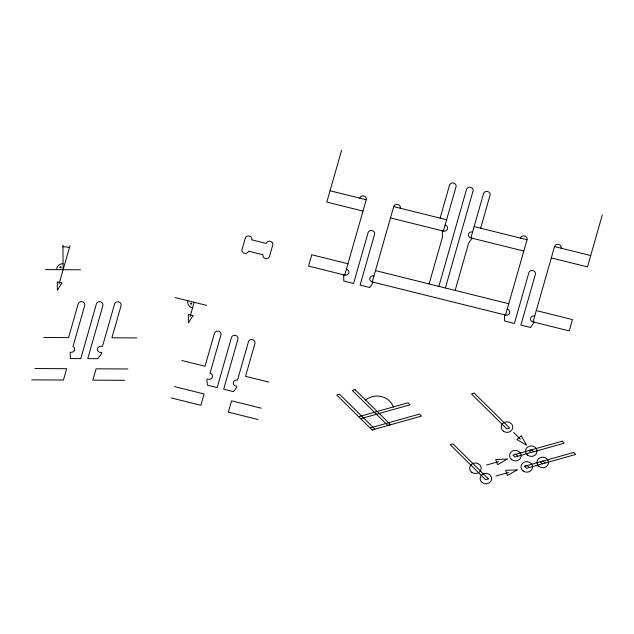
<?xml version="1.0" encoding="UTF-8"?>
<svg xmlns="http://www.w3.org/2000/svg" width="634" height="634" viewBox="0 0 634 634"><rect width="100%" height="100%" fill="white"/><g stroke="black" fill="none" stroke-linecap="round" stroke-linejoin="round"><path stroke-width="0.95" d="M59.089 283.866L63.123 269.704L62.917 245.065M63.241 269.307L69.962 245.746M190.145 316.445L194.186 302.291M341.631 150.139L326.811 202.088L362.989 211.082M343.644 274.815L343.802 281.052L353.574 283.477L368.045 232.749A3.368 3.067 4 0 1 372.15 230.594A3.368 3.067 4 0 1 374.559 234.366L360.088 285.102L369.86 287.527L373.323 282.193M347.963 263.76L311.785 254.765L308.56 266.09L344.73 275.085L366.222 199.758A3.368 3.067 4 0 0 363.805 195.985A3.368 3.067 4 0 0 359.708 198.141M507.24 309.138A3.368 3.067 4 0 1 509.649 312.911A3.368 3.067 4 0 1 505.544 315.066L372.237 281.924L393.722 206.597A3.368 3.067 4 0 1 397.827 204.441A3.368 3.067 4 0 1 400.236 208.214M440.115 218.128L449.506 185.207A3.368 3.067 4 0 1 453.611 183.052A3.368 3.067 4 0 1 456.02 186.824L443.396 231.077L390.489 217.922M442.31 230.808L442.469 237.037L429.091 283.929M438.863 286.362L466.513 189.431A3.368 3.067 4 0 1 470.618 187.284A3.368 3.067 4 0 1 473.027 191.056L445.377 287.979M455.149 290.412L468.526 243.519L471.981 238.178M523.803 251.064L470.896 237.908L483.52 193.663A3.368 3.067 4 0 1 487.625 191.508A3.368 3.067 4 0 1 490.034 195.28L480.643 228.208M504.458 314.797L504.616 321.034L514.388 323.459L528.859 272.731A3.368 3.067 4 0 1 532.964 270.575A3.368 3.067 4 0 1 535.373 274.348L520.902 325.083L530.674 327.509L534.137 322.175M505.544 315.066L527.036 239.739A3.368 3.067 4 0 0 524.627 235.967A3.368 3.067 4 0 0 520.522 238.122M536.277 310.581L572.454 319.576L569.221 330.9L533.051 321.906L554.536 246.578A3.368 3.067 4 0 1 558.641 244.423A3.368 3.067 4 0 1 561.05 248.195M602.3 214.95L587.48 266.898L551.303 257.903M372.126 429.955L374.94 429.163L339.547 394.237L336.733 395.022L372.126 429.955L421.444 416.086L419.423 414.097L370.113 427.966M358.685 416.689L407.995 402.82L410.008 404.809L360.746 418.67M486.69 464.999L498.601 461.647M524.373 466.315L573.683 452.446L575.704 454.435L526.386 468.312L524.373 466.315L527.179 465.53L529.192 467.52M495.994 475.991L508.531 472.457M45.41 269.624L80.542 269.783M43.786 337.502L68.559 337.621L78.18 303.9A3.368 3.067 4 0 1 82.277 301.744A3.368 3.067 4 0 1 84.694 305.517L72.973 346.6L74.226 347.717L74.677 349.112A3.519 3.21 4 0 1 74.154 350.943L72.522 352.147L70.176 352.322L70.334 358.559L80.787 358.606L96.368 303.979A3.368 3.067 4 0 1 100.473 301.832A3.368 3.067 4 0 1 102.882 305.604L87.754 358.638L97.794 358.678L101.583 353.645L101.915 352.464L100.751 352.464A3.368 3.067 4 0 1 97.367 349.374A3.368 3.067 4 0 1 100.703 346.315L102.502 346.322L114.556 304.066A3.368 3.067 4 0 1 118.661 301.911A3.368 3.067 4 0 1 121.07 305.683L111.909 337.811L136.682 337.922M34.933 368.544L66.673 368.687L63.44 380.012L31.7 379.869M127.83 368.964L96.083 368.822L92.857 380.146L124.597 380.289M330.045 190.763L366.222 199.758M393.722 206.597L446.629 219.752M474.129 226.584L527.036 239.739M554.536 246.578L590.714 255.573M375.463 270.599L508.777 303.741M175.111 297.552L206.732 305.414M181.863 360.5L205.028 366.254L214.419 333.333A3.368 3.067 4 0 1 218.524 331.178A3.368 3.067 4 0 1 220.933 334.95L210.005 373.275A3.368 3.067 4 0 1 212.414 377.048A3.368 3.067 4 0 1 208.317 379.203L207.231 378.934L206.89 380.107L207.389 385.171L217.153 387.596L231.426 337.565A3.368 3.067 4 0 1 235.531 335.41A3.368 3.067 4 0 1 237.94 339.182L223.667 389.213L233.439 391.646L236.569 387.485L236.902 386.312L235.816 386.043A3.368 3.067 4 0 1 233.407 382.27A3.368 3.067 4 0 1 237.504 380.115L248.441 341.789A3.368 3.067 4 0 1 252.538 339.634A3.368 3.067 4 0 1 254.947 343.406L245.556 376.334L268.721 382.096M174.421 386.597L204.1 393.976L200.867 405.3L171.188 397.922M261.279 408.193L231.6 400.815L228.367 412.14L258.046 419.518M545.161 463.026L543.1 461.053L540.326 461.829L542.347 463.819M515.759 454.253L517.796 456.234M533.693 451.741L531.696 449.768L528.875 450.536L530.912 452.549M513.611 432.515L520.371 439.172M365.556 400.102A17.015 15.525 4 0 1 393.381 407.012M62.925 246.761A25.194 22.975 4 0 1 69.439 247.585M192.554 308.005A6.491 5.92 4 0 1 187.902 300.73M56.719 269.323A6.237 5.69 4 0 1 62.909 263.665M470.896 237.908A3.368 3.067 4 0 1 468.486 234.136A3.368 3.067 4 0 1 472.592 231.989M533.051 321.906A3.368 3.067 4 0 1 530.634 318.133A3.368 3.067 4 0 1 534.739 315.978M346.426 269.157A3.368 3.067 4 0 1 348.835 272.929A3.368 3.067 4 0 1 344.73 275.085M445.084 225.149A3.368 3.067 4 0 1 447.501 228.922A3.368 3.067 4 0 1 443.396 231.077M372.237 281.924A3.368 3.067 4 0 1 369.82 278.152A3.368 3.067 4 0 1 373.925 275.996M59.984 267.294C61.284 269.593 61.775 265.274 59.992 267.231M190.477 303.567C191.737 305.905 192.403 301.499 190.477 303.504M245.271 238.226L242.037 249.55A3.368 3.067 4 0 0 244.447 253.323A3.368 3.067 4 0 0 248.552 251.175L263.023 254.773A3.368 3.067 4 0 0 265.432 258.545A3.368 3.067 4 0 0 269.537 256.39L272.771 245.065A3.368 3.067 4 0 0 270.353 241.292A3.368 3.067 4 0 0 266.256 243.448L251.777 239.842A3.368 3.067 4 0 0 249.368 236.07A3.368 3.067 4 0 0 245.271 238.226M61.902 283.026L57.361 290.285L57.29 281.884L61.902 283.026M192.958 315.613L188.417 322.872L188.346 314.464L192.958 315.613M521.243 435.891L516.9 439.56L526.672 445.211L521.243 435.891M507.208 459.103L497.539 464.682L495.717 459.484L507.208 459.103M517.138 469.921L507.469 475.492L505.647 470.293L517.138 469.921M355.064 389.664L352.29 390.457L387.699 425.366L390.512 424.582L355.064 389.664M474.264 393.191L471.49 393.991L506.899 428.901L509.712 428.109L474.264 393.191M488.41 478.868L485.604 479.653L450.203 444.719L453.017 443.935L488.41 478.868M562.255 441.177L512.946 455.046L515.006 457.019L564.268 443.166L562.255 441.177M523.169 470.999A5.785 5.278 4 0 0 532.505 467.781A5.785 5.278 4 0 0 524.683 461.972A5.785 5.278 4 0 0 523.169 470.999M539.122 466.529A5.785 5.278 4 0 0 548.458 463.311A5.785 5.278 4 0 0 540.636 457.51A5.785 5.278 4 0 0 539.122 466.529M511.749 459.721A5.785 5.278 4 0 0 521.077 456.504A5.785 5.278 4 0 0 513.255 450.703A5.785 5.278 4 0 0 511.749 459.721M527.67 455.228A5.785 5.278 4 0 0 536.998 452.018A5.785 5.278 4 0 0 529.176 446.209A5.785 5.278 4 0 0 527.67 455.228M482.26 482.664A5.785 5.278 4 0 0 491.588 479.447A5.785 5.278 4 0 0 483.766 473.638A5.785 5.278 4 0 0 482.26 482.664M471.799 472.33A5.785 5.278 4 0 0 481.135 469.112A5.785 5.278 4 0 0 473.313 463.303A5.785 5.278 4 0 0 471.799 472.33M503.42 431.207A5.785 5.278 4 0 0 512.747 427.99A5.785 5.278 4 0 0 504.926 422.181A5.785 5.278 4 0 0 503.42 431.207"/></g></svg>
